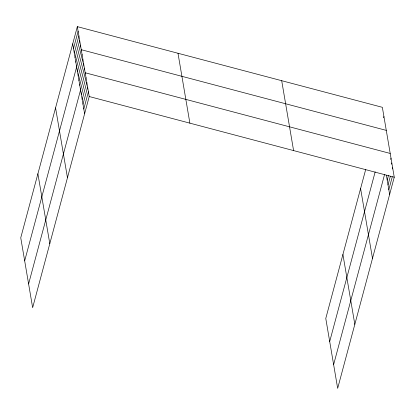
<?xml version="1.0" encoding="UTF-8"?>
<svg xmlns="http://www.w3.org/2000/svg" width="415" height="415" viewBox="0 0 415 415"><rect width="100%" height="100%" fill="white"/><g stroke="black" fill="none" stroke-linecap="round" stroke-linejoin="round"><path stroke-width="0.62" d="M77.33 26.638L20.75 237.79L32.645 307.681L89.225 96.529L77.33 26.638L382.355 107.319L394.25 177.21L337.67 388.362L325.775 318.471L365.755 169.268M73.502 48.467L78.113 31.25M74.285 53.078L78.897 35.861M75.068 57.69L79.685 40.478M75.857 62.302L80.469 45.09M24.677 260.853L81.252 49.701L386.282 130.383M77.423 71.53L82.04 54.313M78.212 76.142L82.824 58.93M78.995 80.754L83.607 63.542M79.784 85.366L84.395 68.153M28.604 283.917L85.179 72.765L390.204 153.446M81.376 94.734L85.988 77.522M82.186 99.486L86.797 82.274M82.995 104.238L87.607 87.026M83.804 108.989L88.416 91.777M383.595 117.777L383.922 116.548M329.702 341.535L375.176 171.831M333.629 364.598L384.596 174.388M390.686 159.433L391.013 158.203M387.211 180.167L388.528 175.249M391.495 164.184L391.822 162.955M388.02 184.919L390.328 176.313M392.305 168.936L392.632 167.707M388.829 189.676L392.289 176.764M89.225 96.529L394.25 177.21M386.401 175.415L389.638 194.428M360.594 188.535L372.488 258.426M342.925 254.473L354.82 324.364M281.697 80.697L293.592 150.588M177.988 53.265L189.883 123.156M72.713 43.85L84.613 113.746M55.569 107.853L67.463 177.745M37.9 173.792L49.795 243.683"/></g></svg>
